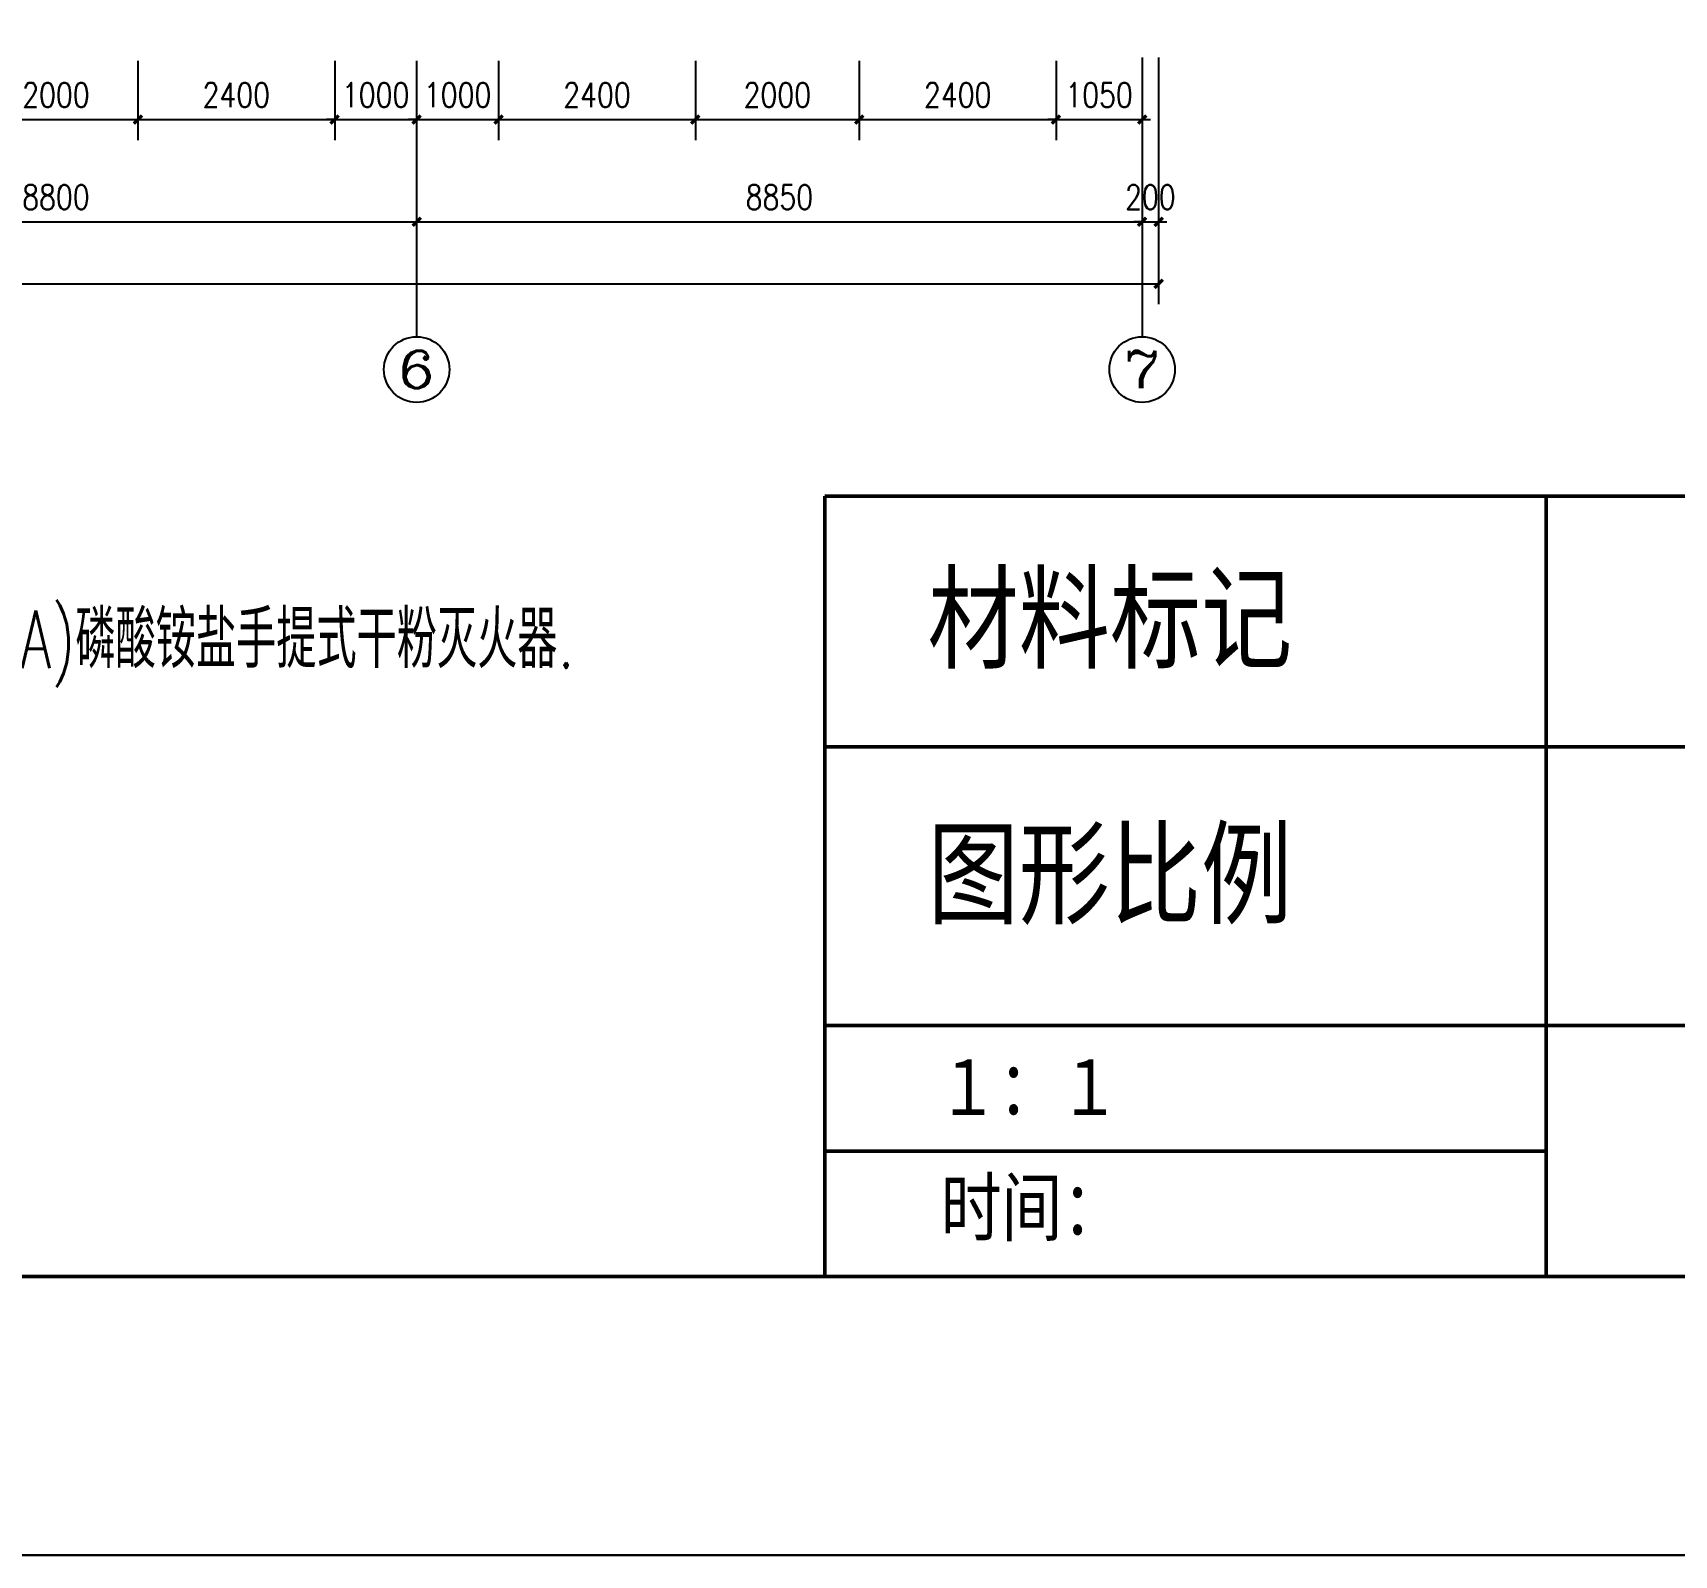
# Model space of a CAD drawing. Header units: millimetres. Extents: x 36114 to 137034, y 22418 to 93776.
# Drawn here: x 99879 to 119902, y 22418 to 40980 of the extents above; entities that cross this region are included whole.
import ezdxf
from ezdxf.enums import TextEntityAlignment as Align

# ---------------------------------------------------------------- set-up
doc = ezdxf.new("R2010")
doc.units = ezdxf.units.MM
doc.layers.get('0').update_dxf_attribs({"color": 254})
doc.layers.get('Defpoints').update_dxf_attribs({"color": 254})
for name, color, linetype in [('\\M+5BDA8-\\M+5B3DF\\M+5B4E7', 254, 'Continuous'), ('\\M+5BDA8-\\M+5D6E1-\\M+5B1EA\\M+5D7A2', 254, 'Continuous'), ('AXIS_TEXT', 254, 'Continuous'), ('PUB_TEXT', 254, 'Continuous')]:
    doc.layers.add(name, color=color, linetype=linetype)
doc.layers.add('\\M+5D7DC\\M+5C4DA\\M+5BFF2\\M+5CFDF', color=254, linetype='Continuous', lineweight=50)
doc.layers.add('\\M+5D7DC\\M+5CDE2\\M+5BFF2\\M+5CFDF', color=254, linetype='Continuous', lineweight=30)
doc.styles.add('\\M+5B3C2\\M+5BDDC\\M+5A3A82\\M+5A3A9', font='gbenor.shx', dxfattribs={"width": 0.8, "bigfont": 'gbcbig.shx'})
doc.styles.add('_HZTXT', font='txt.shx', dxfattribs={"width": 0.8, "bigfont": 'hztxt.shx'})
doc.styles.add('A-AXIS-LABEL', font='COMPLEX', dxfattribs={"bigfont": 'GBCBIG'})
doc.styles.add('COMPLEX', font='COMPLEX')
doc.styles.add('DIM_FONT', font='SIMPLEX.shx', dxfattribs={"width": 0.8})
doc.dimstyles.new('DIMN', dxfattribs={"dimtxt": 300, "dimasz": 100, "dimexe": 250, "dimexo": 300, "dimgap": 150, "dimtad": 1, "dimdec": 0, "dimzin": 0, "dimdsep": 46, "dimtxsty": 'DIM_FONT', "dimblk": 'ARCHTICK', "dimcen": 0.09, "dimclrt": 7, "dimazin": 2, "dimtfac": 1, "dimtdec": 0, "dimtix": 1, "dimtmove": 2, "dimatfit": 3, "dimldrblk": 'ARCHTICK', "dimfxl": 0, "dimtolj": 1, "dimtzin": 0, "dimarcsym": 0})

# ---------------------------------------------------------------- blocks, each defined once
blk = doc.blocks.new('_ArchTick')
at = {"color": 0, "linetype": 'ByBlock', "const_width": 0.4}
blk.add_lwpolyline([(-0.5, -0.5), (0.5, 0.5)], dxfattribs=at)
blk = doc.blocks.new('*D331')
at = {"layer": '\\M+5BDA8-\\M+5B3DF\\M+5B4E7', "color": 0, "lineweight": -2, "transparency": 16777216}
for p, q in [((99161, 40638), (99161, 39672)), ((101161, 40638), (101161, 39672)), ((99161, 39922), (101161, 39922))]:
    blk.add_line(p, q, dxfattribs=at)
at = {"layer": 'Defpoints', "color": 0, "transparency": 16777216}
for p in [(99161, 40938), (101161, 40938), (101161, 39922)]:
    blk.add_point(p, dxfattribs=at)
at = {"layer": '\\M+5BDA8-\\M+5B3DF\\M+5B4E7', "color": 0, "lineweight": -2, "transparency": 16777216, "xscale": 100, "yscale": 100, "zscale": 100, "rotation": 180}
blk.add_blockref('_ArchTick', (99161, 39922), dxfattribs=at)
at = {"layer": '\\M+5BDA8-\\M+5B3DF\\M+5B4E7', "color": 0, "lineweight": -2, "transparency": 16777216, "xscale": 100, "yscale": 100, "zscale": 100}
blk.add_blockref('_ArchTick', (101161, 39922), dxfattribs=at)
at = {"layer": '\\M+5BDA8-\\M+5B3DF\\M+5B4E7', "color": 7, "transparency": 16777216, "insert": (100161, 40222), "char_height": 300, "attachment_point": 5, "style": 'DIM_FONT'}
blk.add_mtext('\\A1;2000', dxfattribs=at)
blk = doc.blocks.new('*D332')
at = {"layer": '\\M+5BDA8-\\M+5B3DF\\M+5B4E7', "color": 0, "lineweight": -2, "transparency": 16777216}
for p, q in [((101161, 40638), (101161, 39672)), ((103561, 40638), (103561, 39672)), ((101161, 39922), (103561, 39922))]:
    blk.add_line(p, q, dxfattribs=at)
at = {"layer": 'Defpoints', "color": 0, "transparency": 16777216}
for p in [(101161, 40938), (103561, 40938), (103561, 39922)]:
    blk.add_point(p, dxfattribs=at)
at = {"layer": '\\M+5BDA8-\\M+5B3DF\\M+5B4E7', "color": 0, "lineweight": -2, "transparency": 16777216, "xscale": 100, "yscale": 100, "zscale": 100, "rotation": 180}
blk.add_blockref('_ArchTick', (101161, 39922), dxfattribs=at)
at = {"layer": '\\M+5BDA8-\\M+5B3DF\\M+5B4E7', "color": 0, "lineweight": -2, "transparency": 16777216, "xscale": 100, "yscale": 100, "zscale": 100}
blk.add_blockref('_ArchTick', (103561, 39922), dxfattribs=at)
at = {"layer": '\\M+5BDA8-\\M+5B3DF\\M+5B4E7', "color": 7, "transparency": 16777216, "insert": (102361, 40222), "char_height": 300, "attachment_point": 5, "style": 'DIM_FONT'}
blk.add_mtext('\\A1;2400', dxfattribs=at)
blk = doc.blocks.new('*D333')
at = {"layer": '\\M+5BDA8-\\M+5B3DF\\M+5B4E7', "color": 0, "lineweight": -2, "transparency": 16777216}
for p, q in [((103561, 40638), (103561, 39672)), ((104561, 40638), (104561, 39672)), ((103561, 39922), (103461, 39922)), ((103561, 39922), (104561, 39922)), ((104561, 39922), (104661, 39922))]:
    blk.add_line(p, q, dxfattribs=at)
at = {"layer": 'Defpoints', "color": 0, "transparency": 16777216}
for p in [(103561, 40938), (104561, 40938), (104561, 39922)]:
    blk.add_point(p, dxfattribs=at)
at = {"layer": '\\M+5BDA8-\\M+5B3DF\\M+5B4E7', "color": 0, "lineweight": -2, "transparency": 16777216, "xscale": 100, "yscale": 100, "zscale": 100}
blk.add_blockref('_ArchTick', (103561, 39922), dxfattribs=at)
at = {"layer": '\\M+5BDA8-\\M+5B3DF\\M+5B4E7', "color": 0, "lineweight": -2, "transparency": 16777216, "xscale": 100, "yscale": 100, "zscale": 100, "rotation": 180}
blk.add_blockref('_ArchTick', (104561, 39922), dxfattribs=at)
at = {"layer": '\\M+5BDA8-\\M+5B3DF\\M+5B4E7', "color": 7, "transparency": 16777216, "insert": (104061, 40222), "char_height": 300, "attachment_point": 5, "style": 'DIM_FONT'}
blk.add_mtext('\\A1;1000', dxfattribs=at)
blk = doc.blocks.new('*D334')
at = {"layer": '\\M+5BDA8-\\M+5B3DF\\M+5B4E7', "color": 0, "lineweight": -2, "transparency": 16777216}
for p, q in [((104561, 40638), (104561, 39672)), ((105561, 40638), (105561, 39672)), ((104561, 39922), (104461, 39922)), ((104561, 39922), (105561, 39922)), ((105561, 39922), (105661, 39922))]:
    blk.add_line(p, q, dxfattribs=at)
at = {"layer": 'Defpoints', "color": 0, "transparency": 16777216}
for p in [(104561, 40938), (105561, 40938), (105561, 39922)]:
    blk.add_point(p, dxfattribs=at)
at = {"layer": '\\M+5BDA8-\\M+5B3DF\\M+5B4E7', "color": 0, "lineweight": -2, "transparency": 16777216, "xscale": 100, "yscale": 100, "zscale": 100}
blk.add_blockref('_ArchTick', (104561, 39922), dxfattribs=at)
at = {"layer": '\\M+5BDA8-\\M+5B3DF\\M+5B4E7', "color": 0, "lineweight": -2, "transparency": 16777216, "xscale": 100, "yscale": 100, "zscale": 100, "rotation": 180}
blk.add_blockref('_ArchTick', (105561, 39922), dxfattribs=at)
at = {"layer": '\\M+5BDA8-\\M+5B3DF\\M+5B4E7', "color": 7, "transparency": 16777216, "insert": (105061, 40222), "char_height": 300, "attachment_point": 5, "style": 'DIM_FONT'}
blk.add_mtext('\\A1;1000', dxfattribs=at)
blk = doc.blocks.new('*D335')
at = {"layer": '\\M+5BDA8-\\M+5B3DF\\M+5B4E7', "color": 0, "lineweight": -2, "transparency": 16777216}
for p, q in [((105561, 40638), (105561, 39672)), ((107961, 40638), (107961, 39672)), ((105561, 39922), (107961, 39922))]:
    blk.add_line(p, q, dxfattribs=at)
at = {"layer": 'Defpoints', "color": 0, "transparency": 16777216}
for p in [(105561, 40938), (107961, 40938), (107961, 39922)]:
    blk.add_point(p, dxfattribs=at)
at = {"layer": '\\M+5BDA8-\\M+5B3DF\\M+5B4E7', "color": 0, "lineweight": -2, "transparency": 16777216, "xscale": 100, "yscale": 100, "zscale": 100, "rotation": 180}
blk.add_blockref('_ArchTick', (105561, 39922), dxfattribs=at)
at = {"layer": '\\M+5BDA8-\\M+5B3DF\\M+5B4E7', "color": 0, "lineweight": -2, "transparency": 16777216, "xscale": 100, "yscale": 100, "zscale": 100}
blk.add_blockref('_ArchTick', (107961, 39922), dxfattribs=at)
at = {"layer": '\\M+5BDA8-\\M+5B3DF\\M+5B4E7', "color": 7, "transparency": 16777216, "insert": (106761, 40222), "char_height": 300, "attachment_point": 5, "style": 'DIM_FONT'}
blk.add_mtext('\\A1;2400', dxfattribs=at)
blk = doc.blocks.new('*D336')
at = {"layer": '\\M+5BDA8-\\M+5B3DF\\M+5B4E7', "color": 0, "lineweight": -2, "transparency": 16777216}
for p, q in [((107961, 40638), (107961, 39672)), ((109961, 40638), (109961, 39672)), ((107961, 39922), (109961, 39922))]:
    blk.add_line(p, q, dxfattribs=at)
at = {"layer": 'Defpoints', "color": 0, "transparency": 16777216}
for p in [(107961, 40938), (109961, 40938), (109961, 39922)]:
    blk.add_point(p, dxfattribs=at)
at = {"layer": '\\M+5BDA8-\\M+5B3DF\\M+5B4E7', "color": 0, "lineweight": -2, "transparency": 16777216, "xscale": 100, "yscale": 100, "zscale": 100, "rotation": 180}
blk.add_blockref('_ArchTick', (107961, 39922), dxfattribs=at)
at = {"layer": '\\M+5BDA8-\\M+5B3DF\\M+5B4E7', "color": 0, "lineweight": -2, "transparency": 16777216, "xscale": 100, "yscale": 100, "zscale": 100}
blk.add_blockref('_ArchTick', (109961, 39922), dxfattribs=at)
at = {"layer": '\\M+5BDA8-\\M+5B3DF\\M+5B4E7', "color": 7, "transparency": 16777216, "insert": (108961, 40222), "char_height": 300, "attachment_point": 5, "style": 'DIM_FONT'}
blk.add_mtext('\\A1;2000', dxfattribs=at)
blk = doc.blocks.new('*D337')
at = {"layer": '\\M+5BDA8-\\M+5B3DF\\M+5B4E7', "color": 0, "lineweight": -2, "transparency": 16777216}
for p, q in [((109961, 40638), (109961, 39672)), ((112361, 40638), (112361, 39672)), ((109961, 39922), (112361, 39922))]:
    blk.add_line(p, q, dxfattribs=at)
at = {"layer": 'Defpoints', "color": 0, "transparency": 16777216}
for p in [(109961, 40938), (112361, 40938), (112361, 39922)]:
    blk.add_point(p, dxfattribs=at)
at = {"layer": '\\M+5BDA8-\\M+5B3DF\\M+5B4E7', "color": 0, "lineweight": -2, "transparency": 16777216, "xscale": 100, "yscale": 100, "zscale": 100, "rotation": 180}
blk.add_blockref('_ArchTick', (109961, 39922), dxfattribs=at)
at = {"layer": '\\M+5BDA8-\\M+5B3DF\\M+5B4E7', "color": 0, "lineweight": -2, "transparency": 16777216, "xscale": 100, "yscale": 100, "zscale": 100}
blk.add_blockref('_ArchTick', (112361, 39922), dxfattribs=at)
at = {"layer": '\\M+5BDA8-\\M+5B3DF\\M+5B4E7', "color": 7, "transparency": 16777216, "insert": (111161, 40222), "char_height": 300, "attachment_point": 5, "style": 'DIM_FONT'}
blk.add_mtext('\\A1;2400', dxfattribs=at)
blk = doc.blocks.new('*D338')
at = {"layer": '\\M+5BDA8-\\M+5B3DF\\M+5B4E7', "color": 0, "lineweight": -2, "transparency": 16777216}
for p, q in [((112361, 40638), (112361, 39672)), ((113412, 40638), (113412, 39672)), ((112361, 39922), (112261, 39922)), ((112361, 39922), (113412, 39922)), ((113412, 39922), (113512, 39922))]:
    blk.add_line(p, q, dxfattribs=at)
at = {"layer": 'Defpoints', "color": 0, "transparency": 16777216}
for p in [(112361, 40938), (113412, 40938), (113412, 39922)]:
    blk.add_point(p, dxfattribs=at)
at = {"layer": '\\M+5BDA8-\\M+5B3DF\\M+5B4E7', "color": 0, "lineweight": -2, "transparency": 16777216, "xscale": 100, "yscale": 100, "zscale": 100}
blk.add_blockref('_ArchTick', (112361, 39922), dxfattribs=at)
at = {"layer": '\\M+5BDA8-\\M+5B3DF\\M+5B4E7', "color": 0, "lineweight": -2, "transparency": 16777216, "xscale": 100, "yscale": 100, "zscale": 100, "rotation": 180}
blk.add_blockref('_ArchTick', (113412, 39922), dxfattribs=at)
at = {"layer": '\\M+5BDA8-\\M+5B3DF\\M+5B4E7', "color": 7, "transparency": 16777216, "insert": (112886, 40222), "char_height": 300, "attachment_point": 5, "style": 'DIM_FONT'}
blk.add_mtext('\\A1;1050', dxfattribs=at)
blk = doc.blocks.new('*D354')
at = {"layer": '\\M+5BDA8-\\M+5B3DF\\M+5B4E7', "color": 0, "lineweight": -2, "transparency": 16777216}
for p, q in [((59111, 40379), (59111, 37670)), ((113612, 40380), (113612, 37670)), ((59111, 37920), (113612, 37920))]:
    blk.add_line(p, q, dxfattribs=at)
at = {"layer": 'Defpoints', "color": 0, "transparency": 16777216}
for p in [(59111, 40679), (113612, 40680), (113612, 37920)]:
    blk.add_point(p, dxfattribs=at)
at = {"layer": '\\M+5BDA8-\\M+5B3DF\\M+5B4E7', "color": 0, "lineweight": -2, "transparency": 16777216, "xscale": 100, "yscale": 100, "zscale": 100}
for p, rotation in [((59111, 37920), 180.0000912769842), ((113612, 37920), 9.127698415491479e-05)]:
    blk.add_blockref('_ArchTick', p, dxfattribs=dict(at, rotation=rotation))
at = {"layer": '\\M+5BDA8-\\M+5B3DF\\M+5B4E7', "color": 7, "transparency": 16777216, "insert": (86361, 38220), "char_height": 300, "attachment_point": 5, "rotation": 0.0001, "style": 'DIM_FONT'}
blk.add_mtext('\\A1;54500', dxfattribs=at)
blk = doc.blocks.new('*D357')
at = {"layer": '\\M+5BDA8-\\M+5B3DF\\M+5B4E7', "color": 0, "lineweight": -2, "transparency": 16777216}
for p, q in [((113412, 40680), (113412, 38426)), ((113612, 40680), (113612, 38426)), ((113412, 38676), (113312, 38676)), ((113412, 38676), (113612, 38676)), ((113612, 38676), (113712, 38676))]:
    blk.add_line(p, q, dxfattribs=at)
at = {"layer": 'Defpoints', "color": 0, "transparency": 16777216}
for p in [(113412, 40980), (113612, 40980), (113612, 38676)]:
    blk.add_point(p, dxfattribs=at)
at = {"layer": '\\M+5BDA8-\\M+5B3DF\\M+5B4E7', "color": 0, "lineweight": -2, "transparency": 16777216, "xscale": 100, "yscale": 100, "zscale": 100}
blk.add_blockref('_ArchTick', (113412, 38676), dxfattribs=at)
at = {"layer": '\\M+5BDA8-\\M+5B3DF\\M+5B4E7', "color": 0, "lineweight": -2, "transparency": 16777216, "xscale": 100, "yscale": 100, "zscale": 100, "rotation": 180}
blk.add_blockref('_ArchTick', (113612, 38676), dxfattribs=at)
at = {"layer": '\\M+5BDA8-\\M+5B3DF\\M+5B4E7', "color": 7, "transparency": 16777216, "insert": (113512, 38976), "char_height": 300, "attachment_point": 5, "style": 'DIM_FONT'}
blk.add_mtext('\\A1;200', dxfattribs=at)
blk = doc.blocks.new('*D238')
at = {"layer": '\\M+5BDA8-\\M+5B3DF\\M+5B4E7', "color": 0, "lineweight": -2, "transparency": 16777216}
for p, q in [((95761, 40212), (95761, 38426)), ((104561, 40212), (104561, 38426)), ((95761, 38676), (104561, 38676))]:
    blk.add_line(p, q, dxfattribs=at)
at = {"layer": 'Defpoints', "color": 0, "transparency": 16777216}
for p in [(95761, 40512), (104561, 40512), (104561, 38676)]:
    blk.add_point(p, dxfattribs=at)
at = {"layer": '\\M+5BDA8-\\M+5B3DF\\M+5B4E7', "color": 0, "lineweight": -2, "transparency": 16777216, "xscale": 100, "yscale": 100, "zscale": 100, "rotation": 180}
blk.add_blockref('_ArchTick', (95761, 38676), dxfattribs=at)
at = {"layer": '\\M+5BDA8-\\M+5B3DF\\M+5B4E7', "color": 0, "lineweight": -2, "transparency": 16777216, "xscale": 100, "yscale": 100, "zscale": 100}
blk.add_blockref('_ArchTick', (104561, 38676), dxfattribs=at)
at = {"layer": '\\M+5BDA8-\\M+5B3DF\\M+5B4E7', "color": 7, "transparency": 16777216, "insert": (100161, 38976), "char_height": 300, "attachment_point": 5, "style": 'DIM_FONT'}
blk.add_mtext('\\A1;8800', dxfattribs=at)
blk = doc.blocks.new('*D239')
at = {"layer": '\\M+5BDA8-\\M+5B3DF\\M+5B4E7', "color": 0, "lineweight": -2, "transparency": 16777216}
for p, q in [((104561, 40212), (104561, 38426)), ((113412, 40212), (113412, 38426)), ((104561, 38676), (113412, 38676))]:
    blk.add_line(p, q, dxfattribs=at)
at = {"layer": 'Defpoints', "color": 0, "transparency": 16777216}
for p in [(104561, 40512), (113412, 40512), (113412, 38676)]:
    blk.add_point(p, dxfattribs=at)
at = {"layer": '\\M+5BDA8-\\M+5B3DF\\M+5B4E7', "color": 0, "lineweight": -2, "transparency": 16777216, "xscale": 100, "yscale": 100, "zscale": 100, "rotation": 180}
blk.add_blockref('_ArchTick', (104561, 38676), dxfattribs=at)
at = {"layer": '\\M+5BDA8-\\M+5B3DF\\M+5B4E7', "color": 0, "lineweight": -2, "transparency": 16777216, "xscale": 100, "yscale": 100, "zscale": 100}
blk.add_blockref('_ArchTick', (113412, 38676), dxfattribs=at)
at = {"layer": '\\M+5BDA8-\\M+5B3DF\\M+5B4E7', "color": 7, "transparency": 16777216, "insert": (108986, 38976), "char_height": 300, "attachment_point": 5, "style": 'DIM_FONT'}
blk.add_mtext('\\A1;8850', dxfattribs=at)
blk = doc.blocks.new('_AXISO')
blk.add_circle((0, 0), 0.5)
at = {"layer": 'AXIS_TEXT', "style": 'COMPLEX'}
blk.add_attdef('A', text='', height=0.56, dxfattribs=at).set_placement((-0.25, -0.28), (0.25, -0.28), align=Align.FIT)
blk = doc.blocks.new('frame')
for p, q in [((3476.468, 2572.389), (3476.468, 2544.389)), ((3476.468, 2572.389), (3547.385, 2572.389)), ((3502.372, 2544.389), (3502.372, 2572.389)), ((3476.468, 2563.389), (3547.385, 2563.389)), ((3476.468, 2553.389), (3547.385, 2553.389)), ((3476.468, 2548.889), (3502.372, 2548.889)), ((3547.385, 2544.389), (3367.385, 2544.389))]:
    blk.add_line(p, q)
at = {"layer": '\\M+5D7DC\\M+5C4DA\\M+5BFF2\\M+5CFDF'}
blk.add_line((3547.385, 2544.389), (3270.385, 2544.389), dxfattribs=at)
at = {"layer": '\\M+5D7DC\\M+5CDE2\\M+5BFF2\\M+5CFDF'}
blk.add_line((3557.385, 2534.389), (3260.385, 2534.389), dxfattribs=at)
at = {"width": 46.50964, "attachment_point": 1, "style": '\\M+5B3C2\\M+5BDDC\\M+5A3A82\\M+5A3A9'}
for s, insert, char_height in [('{\\fSimSun|b0|i0|c134|p2;材料标记}', (3480.162, 2569.522), 3), ('{\\fSimSun|b0|i0|c134|p2;图形比例}', (3480.162, 2560.351), 3), ('{\\fSimSun|b0|i0|c134|p2;１：１}', (3480.521, 2552.181), 2), ('{\\fSimSun|b0|i0|c134|p2;时间：}', (3480.636, 2547.871), 2)]:
    blk.add_mtext(s, dxfattribs=dict(at, insert=insert, char_height=char_height))

msp = doc.modelspace()

# ---------------------------------------------------------------- linework, layer by layer
at = {"layer": '\\M+5BDA8-\\M+5D6E1-\\M+5B1EA\\M+5D7A2'}
for p, q in [((113411.6, 39616.1), (113411.6, 37274.4)), ((104561.2, 38976.3), (104561.2, 37274.4))]:
    msp.add_line(p, q, dxfattribs=at)

# ---------------------------------------------------------------- block references
ref = msp.add_blockref('_AXISO', (104561.2, 36874.4), dxfattribs=dict(at, xscale=800, yscale=800, zscale=800))
ref.add_attrib('A', '6', dxfattribs={"layer": 'AXIS_TEXT', "height": 452.5, "style": 'A-AXIS-LABEL', "width": 1.5}).set_placement((104335, 36648.1), (104787.5, 36648.1), align=Align.FIT)
ref = msp.add_blockref('_AXISO', (113411.6, 36874.4), dxfattribs=dict(at, xscale=800, yscale=800, zscale=800))
ref.add_attrib('A', '7', dxfattribs={"layer": 'AXIS_TEXT', "height": 452.5, "style": 'A-AXIS-LABEL', "width": 1.5}).set_placement((113185.3, 36648.1), (113637.9, 36648.1), align=Align.FIT)
at = {"layer": '\\M+5D7DC\\M+5C4DA\\M+5BFF2\\M+5CFDF', "xscale": 339.7979797979797, "yscale": 339.7979797979797, "zscale": 339.7979797979797}
msp.add_blockref('frame', (-1071758, -838762), dxfattribs=at)

# ---------------------------------------------------------------- texts
at = {"layer": 'PUB_TEXT', "lineweight": 25, "style": '_HZTXT', "width": 0.7}
msp.add_text('3.本层设置6处(2具/处)MF/ABC3(2A)磷酸铵盐手提式干粉灭火器.', height=700, dxfattribs=at).set_placement((90038.7, 33234.9))

# ---------------------------------------------------------------- dimensions: what is measured, and where the dimension line sits
at = {"layer": '\\M+5BDA8-\\M+5B3DF\\M+5B4E7'}
for p1, p2, distance, picture, middle in [((99161.2, 40938.2), (101161.2, 40938.2), -1016.1, '*D331', (100161.2, 40222.1)), ((101161.2, 40938.2), (103561.2, 40938.2), -1016.1, '*D332', (102361.2, 40222.1)), ((103561.2, 40938.2), (104561.2, 40938.2), -1016.1, '*D333', (104061.2, 40222.1)), ((104561.2, 40938.2), (105561.2, 40938.2), -1016.1, '*D334', (105061.2, 40222.1)), ((105561.2, 40938.2), (107961.2, 40938.2), -1016.1, '*D335', (106761.2, 40222.1)), ((107961.2, 40938.2), (109961.3, 40938.2), -1016.1, '*D336', (108961.2, 40222.1)), ((109961.3, 40938.2), (112361.2, 40938.2), -1016.1, '*D337', (111161.2, 40222.1)), ((112361.2, 40938.2), (113411.6, 40938.2), -1016.1, '*D338', (112886.4, 40222.1)), ((113411.6, 40979.6), (113611.6, 40979.6), -2303.3, '*D357', (113511.6, 38976.3)), ((59111.2, 40679.5), (113611.6, 40679.6), -2759.9, '*D354', (86361.4, 38219.6)), ((95761.2, 40511.7), (104561.2, 40511.7), -1835.5, '*D238', (100161.2, 38976.3)), ((104561.2, 40511.7), (113411.6, 40511.7), -1835.5, '*D239', (108986.4, 38976.3))]:
    dim = msp.add_aligned_dim(p1=p1, p2=p2, distance=distance, dimstyle='DIMN', dxfattribs=at)
    dim.commit()
    dim.dimension.update_dxf_attribs({"geometry": picture, "text_midpoint": middle})

doc.saveas('drawing.dxf')
